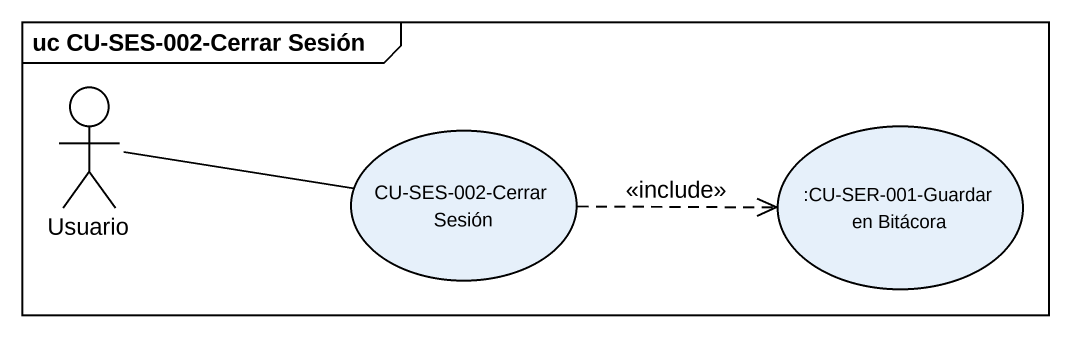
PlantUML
@startuml
mainframe uc CU-SES-002-Cerrar Sesión
actor Usuario
usecase "CU-SES-002-Cerrar Sesión" as CU_SES_002_Cerrar_Sesión
usecase ":CU-SER-001-Guardar en Bitácora" as CU_SER_001_Guardar_en
Usuario -right- CU_SES_002_Cerrar_Sesión
CU_SES_002_Cerrar_Sesión .right.> CU_SER_001_Guardar_en : <<include>>
@enduml
